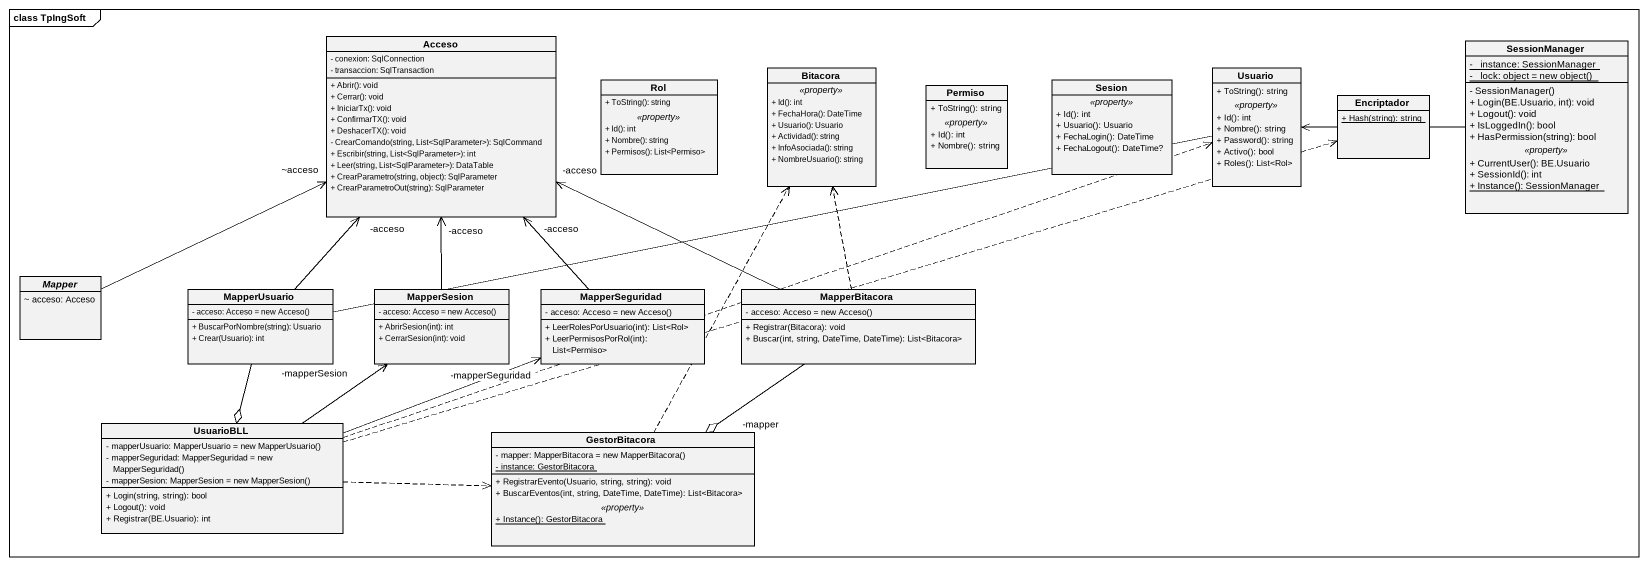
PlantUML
@startuml
mainframe class TpIngSoft
hide circle
hide empty members
skinparam classAttributeIconSize 0
class Acceso {
  - conexion: SqlConnection
  - transaccion: SqlTransaction
  + Abrir(): void
  + Cerrar(): void
  + IniciarTx(): void
  + ConfirmarTX(): void
  + DeshacerTX(): void
  - CrearComando(string, List<SqlParameter>): SqlCommand
  + Escribir(string, List<SqlParameter>): int
  + Leer(string, List<SqlParameter>): DataTable
  + CrearParametro(string, object): SqlParameter
  + CrearParametroOut(string): SqlParameter
}
class Bitacora {
  .. <<property>> ..
  + Id(): int
  + FechaHora(): DateTime
  + Usuario(): Usuario
  + Actividad(): string
  + InfoAsociada(): string
  + NombreUsuario(): string
}
class Usuario {
  + ToString(): string
  .. <<property>> ..
  + Id(): int
  + Nombre(): string
  + Password(): string
  + Activo(): bool
  + Roles(): List<Rol>
}
class SessionManager {
  {static} - _instance: SessionManager
  {static} {field} - _lock: object = new object()
  --
  - SessionManager()
  + Login(BE.Usuario, int): void
  + Logout(): void
  + IsLoggedIn(): bool
  + HasPermission(string): bool
  .. <<property>> ..
  + CurrentUser(): BE.Usuario
  + SessionId(): int
  {static} + Instance(): SessionManager
}
class Rol {
  + ToString(): string
  .. <<property>> ..
  + Id(): int
  + Nombre(): string
  + Permisos(): List<Permiso>
}
class Permiso {
  + ToString(): string
  .. <<property>> ..
  + Id(): int
  + Nombre(): string
}
class Sesion {
  .. <<property>> ..
  + Id(): int
  + Usuario(): Usuario
  + FechaLogin(): DateTime
  + FechaLogout(): DateTime?
}
class Encriptador {
  {static} + Hash(string): string
}
abstract class Mapper {
  ~ acceso: Acceso
}
class MapperUsuario {
  {field} - acceso: Acceso = new Acceso()
  + BuscarPorNombre(string): Usuario
  + Crear(Usuario): int
}
class MapperSesion {
  {field} - acceso: Acceso = new Acceso()
  + AbrirSesion(int): int
  + CerrarSesion(int): void
}
class MapperSeguridad {
  {field} - acceso: Acceso = new Acceso()
  + LeerRolesPorUsuario(int): List<Rol>
  + LeerPermisosPorRol(int): List<Permiso>
}
class MapperBitacora {
  {field} - acceso: Acceso = new Acceso()
  + Registrar(Bitacora): void
  + Buscar(int, string, DateTime, DateTime): List<Bitacora>
}
class UsuarioBLL {
  {field} - mapperUsuario: MapperUsuario = new MapperUsuario()
  {field} - mapperSeguridad: MapperSeguridad = new MapperSeguridad()
  {field} - mapperSesion: MapperSesion = new MapperSesion()
  + Login(string, string): bool
  + Logout(): void
  + Registrar(BE.Usuario): int
}
class GestorBitacora {
  {field} - mapper: MapperBitacora = new MapperBitacora()
  {static} - instance: GestorBitacora
  --
  + RegistrarEvento(Usuario, string, string): void
  + BuscarEventos(int, string, DateTime, DateTime): List<Bitacora>
  .. <<property>> ..
  {static} + Instance(): GestorBitacora
}
Usuario -left- MapperUsuario
SessionManager -left-> Usuario
Mapper -right-> "~acceso" Acceso
MapperUsuario -up-> "-acceso" Acceso
MapperUsuario --o UsuarioBLL
MapperSesion -up-> "-acceso" Acceso
MapperSeguridad -up-> "-acceso" Acceso
MapperBitacora -left-> "-acceso" Acceso
MapperBitacora .up.> Bitacora
MapperBitacora --o "-mapper" GestorBitacora
UsuarioBLL .right.> Usuario
UsuarioBLL .right.> Encriptador
UsuarioBLL -up-> "-mapperSesion" MapperSesion
UsuarioBLL -right-> "-mapperSeguridad" MapperSeguridad
UsuarioBLL .right.> GestorBitacora
GestorBitacora .up.> Bitacora
@enduml
